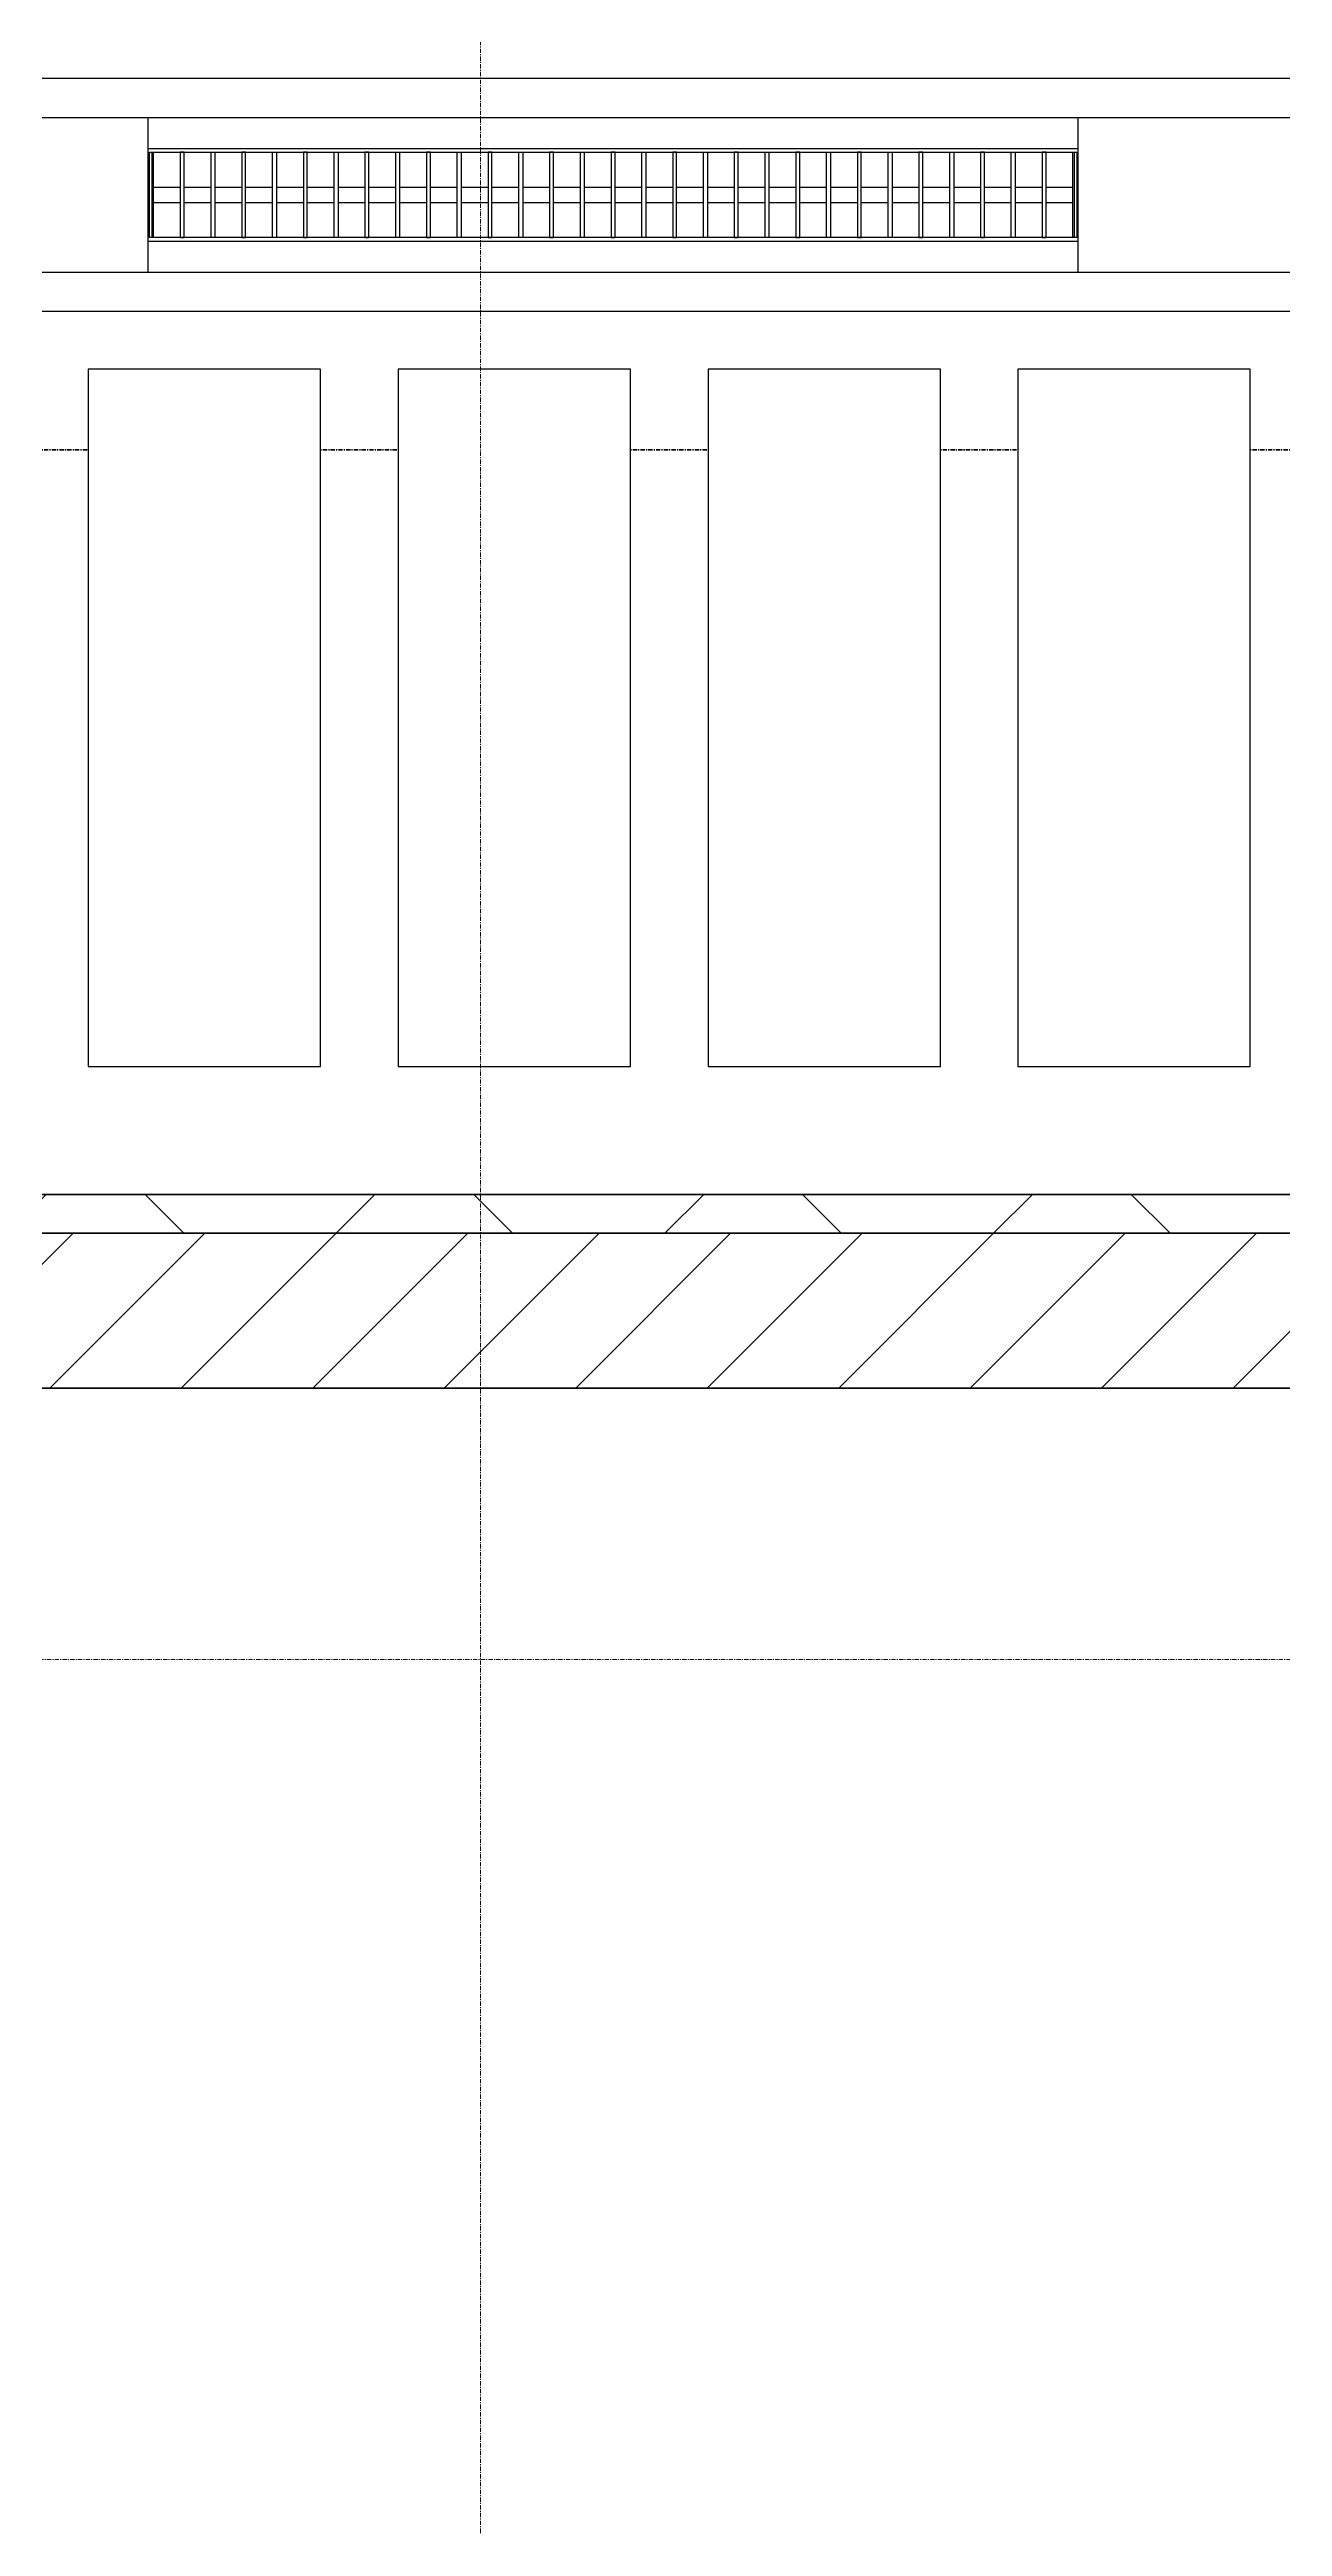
# Model space of a CAD drawing. Header units: millimetres. Extents: x -726012 to -647389, y -20772 to 18805.
# Drawn here: x -697974 to -696382, y 2460 to 5657 of the extents above; entities that cross this region are included whole.
import ezdxf
from ezdxf.enums import TextEntityAlignment as Align
from ezdxf.xclip import XClip

# ---------------------------------------------------------------- set-up
doc = ezdxf.new("R2010")
doc.units = ezdxf.units.MM
doc.header["$XCLIPFRAME"] = 0
doc.linetypes.add('DPA_Grid _ Level 100', pattern=[10, 5.5, -1.6, 1.3, -1.6])
for name, color, linetype in [('000 - WIPEOUT', 250, 'Continuous'), ('001 - ASCESSORIES', 251, 'Continuous'), ('A04_TUBE SERIES', 2, 'Continuous'), ('A11_ALU.SOLID SHEET', 2, 'Continuous')]:
    doc.layers.add(name, color=color, linetype=linetype)
for name, color, linetype, lineweight in [('008 - LIGHTING', 1, 'Continuous', 9), ('A-GLAZ-CURT', 2, 'Continuous', 9), ('A-WALL', 5, 'Continuous', 35), ('A-WALL-FNSH', 2, 'Continuous', 35), ('A-WALL-PATT', 1, 'Continuous', 35), ('G-ANNO-SECL', 3, 'Continuous', 9), ('S-GRID', 251, 'Continuous', 9)]:
    doc.layers.add(name, color=color, linetype=linetype, lineweight=lineweight)

# ---------------------------------------------------------------- blocks, each defined once
blk = doc.blocks.new('PPLS-PP19_Custom Tile Pattern - Custom Tile Pattern-V166-4233-01 ENLARGED MULTI-PURPOSE LEVEL - REFLECTED CEILING PLAN - SHEET 4')
at = {"layer": 'A-GLAZ-CURT'}
for p, q in [((-300, 0), (300, 0)), ((300, 0), (-300, 0)), ((-293.1, 0), (-275.8, 0)), ((-275.8, 0), (-293.1, 0)), ((-222.3, 0), (-205, 0)), ((-205, 0), (-222.3, 0)), ((-132.2, 0), (-126.1, 0)), ((196, 0), (209.3, 0)), ((209.3, 0), (196, 0)), ((209.7, 0), (213.3, 0)), ((213.3, 0), (209.7, 0)), ((230.1, 0), (300, 0)), ((-300, -50), (300, -50)), ((300, -50), (-300, -50))]:
    blk.add_line(p, q, dxfattribs=at)
at = {"layer": 'A-GLAZ-CURT', "flags": 128}
for points in [[(-300, 0), (-291.6, 0), (-283.3, 0), (-275.2, 0), (-267.3, 0), (-259.5, 0), (-251.8, 0), (-244.2, 0), (-236.7, 0), (-229.4, 0), (-222.1, 0), (-214.8, 0), (-207.7, 0), (-200.8, 0)], [(-125.2, 0), (-128.5, 0), (-134.2, 0), (-140, 0), (-145.5, 0), (-150.6, 0), (-155.5, 0), (-160.3, 0), (-164.9, 0), (-169.6, 0), (-174.5, 0), (-179.5, 0), (-184.8, 0), (-190.4, 0), (-196.4, 0), (-202.6, 0), (-209, 0), (-215.7, 0), (-222.6, 0), (-229.7, 0), (-237, 0), (-244.4, 0), (-252, 0), (-259.7, 0), (-267.5, 0), (-275.5, 0), (-283.6, 0), (-291.7, 0), (-300, 0)], [(-200.7, 0), (-194, 0), (-187.5, 0), (-181.4, 0), (-175.6, 0), (-170.3, 0), (-165.6, 0), (-162, 0), (-159.5, 0), (-157.5, 0), (-154.5, 0), (-149.4, 0), (-141.8, 0), (-132.8, 0)]]:
    blk.add_lwpolyline(points, dxfattribs=at)
at = {"layer": 'A-GLAZ-CURT'}
for points, knots in [([(-300, 0), (-284.7, 0), (-248.1, 0), (-217.5, 0), (-201.1, 0)], [-5323.127839, -5323.127839, -5323.127839, -5323.127839, -4502.809032, -3326.954899, -3326.954899, -3326.954899, -3326.954899]), ([(-132.3, 0), (-133.2, 0), (-156.8, 0), (-202.7, 0), (-262.6, 0), (-294.5, 0), (-300, 0)], [-17209.988439, -17209.988439, -17209.988439, -17209.988439, -17136.203329, -15131.813646, -13729.592194, -13439.944408, -13439.944408, -13439.944408, -13439.944408]), ([(-137.9, 0), (-140.6, 0), (-147.7, 0), (-147.7, 0), (-158.7, 0), (-174, 0), (-185.6, 0), (-209.8, 0), (-232, 0), (-255.2, 0), (-262.6, 0), (-264.9, 0), (-265.4, 0)], [-3187.727384, -3187.727384, -3187.727384, -3187.727384, -2919.378265, -2477.344047, -2237.412286, -2029.680487, -1755.085331, -1400.429864, -858.079193, -543.655514, -208.940337, 0, 0, 0, 0]), ([(-258.6, 0), (-257.9, 0), (-254.3, 0), (-241.2, 0), (-226, 0), (-213.1, 0), (-205.4, 0), (-201.5, 0), (-200.7, 0)], [-5722.54675, -5722.54675, -5722.54675, -5722.54675, -5657.471696, -5413.335975, -5017.494783, -4832.723979, -4666.091899, -4620.117188, -4620.117188, -4620.117188, -4620.117188]), ([(-200.7, 0), (-208, 0), (-217.8, 0), (-231.3, 0), (-233.5, 0), (-234, 0)], [-1365.823924, -1365.823924, -1365.823924, -1365.823924, -978.033455, -846.069444, -682.911962, -682.911962, -682.911962, -682.911962]), ([(-233.5, 0), (-233.4, 0), (-232.4, 0), (-230.7, 0), (-225.3, 0), (-223.6, 0)], [-455.274641, -455.274641, -455.274641, -455.274641, -440.605512, -119.536984, 0, 0, 0, 0]), ([(-223.6, 0), (-219.4, 0), (-206.2, 0), (-188.6, 0), (-169, 0), (-152.1, 0), (-136.8, 0), (-127.3, 0), (-124.2, 0), (-123.4, 0), (-123.3, 0)], [-5463.295695, -5463.295695, -5463.295695, -5463.295695, -5161.076232, -4739.070012, -4465.409639, -4149.119819, -3839.893365, -3647.167523, -3488.92562, -3439.852845, -3439.852845, -3439.852845, -3439.852845]), ([(-200.7, 0), (-192.1, 0), (-161.5, 0), (-130, 0), (-110.8, 0), (-99.5, 0), (-91.5, 0)], [-3315.736399, -3315.736399, -3315.736399, -3315.736399, -2700.551212, -1002.059161, -460.363443, 0, 0, 0, 0]), ([(-133.8, 0), (-135.5, 0), (-137.8, 0), (-149.3, 0), (-162, 0), (-177.9, 0), (-192.1, 0), (-199.6, 0), (-200.7, 0)], [-2731.647847, -2731.647847, -2731.647847, -2731.647847, -2418.507304, -2308.929706, -2113.765672, -1763.376603, -1422.553702, -1365.859356, -1365.859356, -1365.859356, -1365.859356]), ([(-200, 0), (-195.3, 0), (-184.8, 0), (-171.8, 0), (-158.7, 0), (-157.2, 0)], [-4608.762483, -4608.762483, -4608.762483, -4608.762483, -4349.945572, -4000.813434, -3840.635403, -3840.635403, -3840.635403, -3840.635403]), ([(-152.3, 0), (-151, 0), (-147.7, 0), (-143.6, 0), (-138.6, 0)], [-3494.978217, -3494.978217, -3494.978217, -3494.978217, -3371.022232, -3227.460399, -3227.460399, -3227.460399, -3227.460399]), ([(-118.8, 0), (-121.9, 0), (-126.3, 0), (-137, 0), (-147.5, 0), (-150, 0), (-150.6, 0)], [-5938.474035, -5938.474035, -5938.474035, -5938.474035, -5700.061948, -5508.838257, -5298.784692, -5196.16478, -5196.16478, -5196.16478, -5196.16478]), ([(-150.3, 0), (-150.1, 0), (-147.7, 0), (-143.6, 0), (-135.5, 0), (-132.4, 0)], [-4948.728362, -4948.728362, -4948.728362, -4948.728362, -4883.323924, -4440.880425, -4225.54449, -4225.54449, -4225.54449, -4225.54449]), ([(-26.8, 0), (-27.8, 0), (-36.2, 0), (-53.5, 0), (-78.2, 0), (-110.9, 0), (-130.5, 0), (-147.7, 0), (-149.1, 0)], [-8718.362214, -8718.362214, -8718.362214, -8718.362214, -8532.293389, -8073.216054, -7508.296369, -7004.680444, -6449.282163, -6277.220794, -6277.220794, -6277.220794, -6277.220794]), ([(-148.2, 0), (-146.9, 0), (-140.1, 0), (-137.3, 0), (-134.5, 0), (-132.5, 0)], [-6162.058746, -6162.058746, -6162.058746, -6162.058746, -6017.569127, -5560.701257, -5369.77747, -5369.77747, -5369.77747, -5369.77747]), ([(-132.6, 0), (-134.4, 0), (-140.7, 0), (-146.1, 0), (-146.9, 0)], [-840.6849, -840.6849, -840.6849, -840.6849, -741.901385, -489.130243, -489.130243, -489.130243, -489.130243]), ([(-146.7, 0), (-146.6, 0), (-145.5, 0), (-135.7, 0), (-128.3, 0), (-125.2, 0)], [-420.34245, -420.34245, -420.34245, -420.34245, -406.956646, -290.263673, 0, 0, 0, 0]), ([(-132.4, 0), (-133.1, 0), (-133.7, 0), (-134.1, 0), (-134.1, 0)], [-8379.456114, -8379.456114, -8379.456114, -8379.456114, -8266.114998, -8246.473386, -8246.473386, -8246.473386, -8246.473386]), ([(-120.1, 0), (-120.1, 0), (-120.2, 0), (-121.3, 0), (-129.2, 0), (-133.8, 0)], [-2933.992132, -2933.992132, -2933.992132, -2933.992132, -2920.575025, -2840.280255, -2731.647847, -2731.647847, -2731.647847, -2731.647847]), ([(-132.4, 0), (-131.7, 0), (-128.6, 0), (-117.3, 0), (-92, 0), (-75.7, 0), (-66.9, 0), (-64.1, 0)], [-7469.536921, -7469.536921, -7469.536921, -7469.536921, -7293.749979, -6839.55839, -6236.997189, -5713.340575, -5301.30432, -5301.30432, -5301.30432, -5301.30432]), ([(-86.2, 0), (-91.4, 0), (-104.1, 0), (-120.6, 0), (-130.5, 0), (-132.3, 0)], [-1681.3698, -1681.3698, -1681.3698, -1681.3698, -1374.161226, -945.742622, -845.414337, -845.414337, -845.414337, -845.414337]), ([(-72.9, 0), (-75.5, 0), (-90.9, 0), (-112.7, 0), (-132.1, 0)], [-19442.345229, -19442.345229, -19442.345229, -19442.345229, -18935.241197, -17217.297136, -17217.297136, -17217.297136, -17217.297136]), ([(-131.6, 0), (-129.3, 0), (-122.8, 0), (-107.3, 0), (-90.4, 0), (-75.3, 0), (-68.5, 0), (-65.4, 0), (-64, 0)], [-4206.419108, -4206.419108, -4206.419108, -4206.419108, -4054.690705, -3793.097032, -3402.597032, -3144.956779, -3050.982048, -2976.12888, -2976.12888, -2976.12888, -2976.12888]), ([(-113.4, 0), (-113.4, 0), (-114, 0), (-119.7, 0), (-125.4, 0), (-127, 0), (-127.4, 0)], [-328.499627, -328.499627, -328.499627, -328.499627, -282.672656, -98.539552, -24.539552, 0, 0, 0, 0]), ([(-126.5, 0), (-122.4, 0), (-108.7, 0), (-86.7, 0), (-63.4, 0), (-54.4, 0), (-48.5, 0), (-30.8, 0), (-18.7, 0), (-1.4, 0), (4.3, 0)], [-5231.017328, -5231.017328, -5231.017328, -5231.017328, -4994.692869, -4542.524482, -4008.285538, -3689.699207, -3546.54457, -3315.260113, -2864.387349, -2493.991556, -2493.991556, -2493.991556, -2493.991556]), ([(-125.2, 0), (-124.9, 0), (-122, 0), (-113, 0), (-98.9, 0), (-85.3, 0), (-71.7, 0), (-65.9, 0), (-65.1, 0)], [-3362.7396, -3362.7396, -3362.7396, -3362.7396, -3342.215224, -3074.362186, -2902.289527, -2605.247022, -2322.099534, -2241.8264, -2241.8264, -2241.8264, -2241.8264]), ([(-122.1, 0), (-122, 0), (-121.7, 0), (-121.2, 0), (-120.9, 0)], [-3136.336417, -3136.336417, -3136.336417, -3136.336417, -3110.304437, -3035.164275, -3035.164275, -3035.164275, -3035.164275]), ([(-64.9, 0), (-69.1, 0), (-82.6, 0), (-99.5, 0), (-114, 0), (-117.3, 0), (-118.8, 0)], [-989.745672, -989.745672, -989.745672, -989.745672, -740.068933, -229.489605, -116.330425, 0, 0, 0, 0]), ([(-117.7, 0), (-117.2, 0), (-114.8, 0), (-113.4, 0), (-113.4, 0)], [-821.249067, -821.249067, -821.249067, -821.249067, -394.672656, -330.879064, -330.879064, -330.879064, -330.879064]), ([(-36.6, 0), (-36.6, 0), (-40.4, 0), (-44.3, 0), (-59, 0), (-85.2, 0), (-107.6, 0), (-116.6, 0), (-117.6, 0)], [-4069.478503, -4069.478503, -4069.478503, -4069.478503, -3858.647035, -3538.256648, -2842.901703, -2193.204658, -1433.981041, -985.49888, -985.49888, -985.49888, -985.49888]), ([(-115.8, 0), (-115, 0), (-110.4, 0), (-96.8, 0), (-71.3, 0), (-42.5, 0), (-12.8, 0), (0.4, 0), (4.3, 0)], [-5724.064692, -5724.064692, -5724.064692, -5724.064692, -5430.283136, -5103.229623, -4799.173296, -4065.652676, -3589.737505, -3288.292483, -3288.292483, -3288.292483, -3288.292483]), ([(-64.9, 0), (-67.4, 0), (-78, 0), (-94, 0), (-112, 0), (-114.9, 0), (-115.6, 0)], [-1339.674715, -1339.674715, -1339.674715, -1339.674715, -1208.454564, -789.402658, -501.969187, -243.577221, -243.577221, -243.577221, -243.577221]), ([(-91.5, 0), (-90.1, 0), (-84.7, 0), (-77.4, 0), (-72.7, 0), (-72.6, 0), (-72.6, 0)], [-19832.387487, -19832.387487, -19832.387487, -19832.387487, -19753.885894, -19541.04734, -19478.625389, -19471.062469, -19471.062469, -19471.062469, -19471.062469]), ([(-64, 0), (-64.2, 0), (-72.5, 0), (-80.6, 0), (-86.2, 0)], [-2169.669637, -2169.669637, -2169.669637, -2169.669637, -2007.031671, -1681.3698, -1681.3698, -1681.3698, -1681.3698]), ([(-29, 0), (-34, 0), (-43.7, 0), (-56.4, 0), (-71.7, 0), (-77.8, 0), (-82.7, 0), (-83.3, 0), (-83.3, 0)], [-2680.714891, -2680.714891, -2680.714891, -2680.714891, -2413.671296, -2161.752162, -2006.592567, -1646.621388, -1424.436217, -1393.971743, -1393.971743, -1393.971743, -1393.971743]), ([(-83.3, 0), (-83.3, 0), (-82.9, 0), (-76.1, 0), (-63, 0), (-48.1, 0), (-36.5, 0), (-33.6, 0), (-29.9, 0), (-28.6, 0)], [-1393.4169, -1393.4169, -1393.4169, -1393.4169, -1353.722004, -1274.333717, -1073.56893, -651.549973, -296.515819, -83.513472, 0, 0, 0, 0]), ([(-64.2, 0), (-65.2, 0), (-66.2, 0), (-66.4, 0), (-66.4, 0)], [-2664.77252, -2664.77252, -2664.77252, -2664.77252, -2542.574734, -2498.224237, -2498.224237, -2498.224237, -2498.224237]), ([(-64.1, 0), (-61.8, 0), (-53, 0), (-34.4, 0), (-29.8, 0), (-29.2, 0)], [-2263.225669, -2263.225669, -2263.225669, -2263.225669, -1809.437387, -963.711516, -666.19313, -666.19313, -666.19313, -666.19313]), ([(31.2, 0), (26, 0), (12, 0), (-16.9, 0), (-45.1, 0), (-61.3, 0), (-64, 0)], [-4496.803627, -4496.803627, -4496.803627, -4496.803627, -4222.080604, -3745.412743, -2981.410125, -2669.240367, -2669.240367, -2669.240367, -2669.240367]), ([(-64, 0), (-63, 0), (-61.3, 0), (-60.4, 0), (-60, 0)], [-5292.82665, -5292.82665, -5292.82665, -5292.82665, -5140.470607, -5006.787413, -5006.787413, -5006.787413, -5006.787413]), ([(-36.3, 0), (-36.4, 0), (-37.3, 0), (-45, 0), (-46.1, 0), (-56.4, 0), (-63.1, 0), (-64, 0)], [-1855.773136, -1855.773136, -1855.773136, -1855.773136, -1810.870157, -1672.078046, -1405.135169, -1060.00838, -1007.518341, -1007.518341, -1007.518341, -1007.518341]), ([(9.3, 0), (9.1, 0), (7.6, 0), (2.6, 0), (-12.2, 0), (-25.6, 0), (-40, 0), (-53.6, 0), (-61.9, 0), (-64, 0)], [-2922.926651, -2922.926651, -2922.926651, -2922.926651, -2882.788014, -2720.818881, -2518.50168, -2125.455881, -1792.521578, -1466.981642, -1355.94094, -1355.94094, -1355.94094, -1355.94094]), ([(-63.6, 0), (-61.5, 0), (-57.4, 0), (-54.5, 0), (-45.2, 0), (-40.8, 0), (-40.5, 0), (-40.4, 0)], [-2969.237017, -2969.237017, -2969.237017, -2969.237017, -2851.217951, -2734.127174, -2474.780881, -2410.990208, -2350.645972, -2350.645972, -2350.645972, -2350.645972]), ([(-58.8, 0), (-58.4, 0), (-57.3, 0), (-54.2, 0), (-46.3, 0), (-42.6, 0), (-41.8, 0)], [-4859.52896, -4859.52896, -4859.52896, -4859.52896, -4680.891996, -4469.85053, -4321.566175, -4270.495146, -4270.495146, -4270.495146, -4270.495146]), ([(76.6, 0), (74.8, 0), (67.7, 0), (53.5, 0), (37, 0), (24.1, 0), (12.8, 0), (-2.9, 0), (-20.6, 0), (-32.8, 0), (-44.9, 0), (-51.4, 0), (-51.8, 0)], [-3095.572228, -3095.572228, -3095.572228, -3095.572228, -2950.589685, -2634.532728, -2313.748533, -2106.613311, -1925.670641, -1617.263037, -1290.787923, -1039.307308, -819.71621, -644.910881, -644.910881, -644.910881, -644.910881]), ([(-51.8, 0), (-51.8, 0), (-51.8, 0), (-47.4, 0), (-46, 0), (-40.2, 0), (-36.8, 0)], [-632.814994, -632.814994, -632.814994, -632.814994, -627.965721, -508.377888, -260.442412, 0, 0, 0, 0]), ([(-41.8, 0), (-39.9, 0), (-37.7, 0), (-36.9, 0), (-36.8, 0)], [-4270.495146, -4270.495146, -4270.495146, -4270.495146, -4161.040818, -4106.245333, -4106.245333, -4106.245333, -4106.245333]), ([(-36.8, 0), (-32.4, 0), (-19.2, 0), (8.8, 0), (42.6, 0), (65.2, 0), (72.7, 0)], [-6191.144455, -6191.144455, -6191.144455, -6191.144455, -5862.463379, -5340.621928, -4573.028122, -4135.179766, -4135.179766, -4135.179766, -4135.179766]), ([(-36.3, 0), (-36.3, 0), (-34.7, 0), (-28.9, 0), (-27, 0), (-26.5, 0)], [-9150.272121, -9150.272121, -9150.272121, -9150.272121, -9057.163041, -8919.836787, -8834.607043, -8834.607043, -8834.607043, -8834.607043]), ([(30.8, 0), (29.3, 0), (20.1, 0), (3.5, 0), (-16.6, 0), (-34.8, 0), (-36, 0)], [-10462.034656, -10462.034656, -10462.034656, -10462.034656, -10363.088938, -9884.23066, -9424.652049, -9182.880979, -9182.880979, -9182.880979, -9182.880979]), ([(-33.3, 0), (-33.3, 0), (-32.9, 0), (-31.2, 0), (-30.5, 0)], [-2415.024266, -2415.024266, -2415.024266, -2415.024266, -2357.633367, -2323.618664, -2323.618664, -2323.618664, -2323.618664]), ([(4.2, 0), (3.1, 0), (-4.6, 0), (-17.8, 0), (-30.6, 0), (-31.8, 0), (-32, 0)], [-3388.610552, -3388.610552, -3388.610552, -3388.610552, -3333.063701, -2994.501669, -2698.150104, -2614.070998, -2614.070998, -2614.070998, -2614.070998]), ([(-30.8, 0), (-30.7, 0), (-30, 0), (-23.5, 0), (-15.8, 0), (-15.2, 0)], [-54176.191683, -54176.191683, -54176.191683, -54176.191683, -54157.274271, -53749.15266, -53717.791567, -53717.791567, -53717.791567, -53717.791567]), ([(-30.5, 0), (-27.1, 0), (-17.8, 0), (6, 0), (22.1, 0), (37.4, 0), (45.9, 0), (57.8, 0), (64.5, 0), (71.3, 0), (72.6, 0), (72.8, 0)], [-2323.618664, -2323.618664, -2323.618664, -2323.618664, -2142.497158, -1716.209403, -1206.526904, -1089.329421, -901.315459, -753.071572, -495.328968, -421.953223, -408.491606, -408.491606, -408.491606, -408.491606]), ([(-13, 0), (-14.4, 0), (-17.7, 0), (-26, 0), (-29.5, 0), (-30.2, 0)], [-55207.591944, -55207.591944, -55207.591944, -55207.591944, -54789.006179, -54461.685999, -54290.791712, -54290.791712, -54290.791712, -54290.791712]), ([(-29, 0), (-28.7, 0), (-27.4, 0), (-24.5, 0), (-22.6, 0)], [-166.548282, -166.548282, -166.548282, -166.548282, -102.06493, 0, 0, 0, 0]), ([(4.3, 0), (3.4, 0), (-2.2, 0), (-13.9, 0), (-24.9, 0), (-29, 0)], [-3375.715047, -3375.715047, -3375.715047, -3375.715047, -3285.499107, -2903.012179, -2680.714891, -2680.714891, -2680.714891, -2680.714891]), ([(-28.6, 0), (-26.9, 0), (-20.3, 0), (-11.5, 0), (-1.4, 0), (4, 0), (4.3, 0)], [-5361.429781, -5361.429781, -5361.429781, -5361.429781, -5261.36855, -5050.479954, -4785.90057, -4767.663729, -4767.663729, -4767.663729, -4767.663729]), ([(-22.6, 0), (-20.3, 0), (-17, 0), (-11.4, 0), (-7.7, 0), (-6.6, 0), (-6.4, 0)], [-56468.192263, -56468.192263, -56468.192263, -56468.192263, -56344.022017, -56303.229861, -56166.290093, -56124.392176, -56124.392176, -56124.392176, -56124.392176]), ([(-15.2, 0), (-13.1, 0), (7.5, 0), (42.8, 0), (88.7, 0), (120.6, 0), (138.3, 0), (138.5, 0)], [-461.142613, -461.142613, -461.142613, -461.142613, -429.606584, -390.253598, -346.313304, -291.370682, -290.5735, -290.5735, -290.5735, -290.5735]), ([(-6.5, 0), (-6.7, 0), (-7.2, 0), (-7.6, 0), (-7.8, 0)], [-56009.792147, -56009.792147, -56009.792147, -56009.792147, -55949.290093, -55895.192118, -55895.192118, -55895.192118, -55895.192118]), ([(-2.6, 0), (-2.5, 0), (-1.5, 0), (1.3, 0), (3.4, 0)], [-226.825321, -226.825321, -226.825321, -226.825321, -220.269177, -211.182196, -211.182196, -211.182196, -211.182196]), ([(4.3, 0), (2.9, 0), (0.5, 0), (-1.7, 0), (-2.3, 0)], [-257.810597, -257.810597, -257.810597, -257.810597, -246.234814, -234.646884, -234.646884, -234.646884, -234.646884]), ([(4.2, 0), (5.1, 0), (8.4, 0), (16, 0), (22.5, 0), (24.5, 0)], [-210.11546, -210.11546, -210.11546, -210.11546, -206.416616, -198.214427, -187.717507, -187.717507, -187.717507, -187.717507]), ([(8.3, 0), (8.2, 0), (7.5, 0), (5.9, 0), (4.3, 0)], [-3574.286521, -3574.286521, -3574.286521, -3574.286521, -3526.962355, -3376.797978, -3376.797978, -3376.797978, -3376.797978]), ([(70.6, 0), (66.2, 0), (55.8, 0), (39.6, 0), (25.6, 0), (11.7, 0), (4.3, 0)], [-4647.237329, -4647.237329, -4647.237329, -4647.237329, -4326.416877, -4098.545751, -3766.694881, -3390.710829, -3390.710829, -3390.710829, -3390.710829]), ([(72, 0), (67.4, 0), (55.1, 0), (35.8, 0), (15.4, 0), (7.8, 0), (4.4, 0)], [-344.148763, -344.148763, -344.148763, -344.148763, -330.153101, -307.516438, -285.83788, -258.111572, -258.111572, -258.111572, -258.111572]), ([(4.4, 0), (7.7, 0), (13.6, 0), (21.2, 0), (24.6, 0), (24.7, 0), (24.7, 0)], [-4765.715361, -4765.715361, -4765.715361, -4765.715361, -4596.498881, -4445.288762, -4384.376941, -4376.041937, -4376.041937, -4376.041937, -4376.041937]), ([(4.4, 0), (7.3, 0), (9.6, 0), (10.1, 0), (10.2, 0)], [-3285.047089, -3285.047089, -3285.047089, -3285.047089, -3066.359526, -3044.715262, -3044.715262, -3044.715262, -3044.715262]), ([(4.5, 0), (5.3, 0), (11.2, 0), (15, 0), (22.9, 0), (31, 0), (39, 0), (51.2, 0), (58.7, 0), (61.3, 0), (61.5, 0)], [-2490.960632, -2490.960632, -2490.960632, -2490.960632, -2439.246196, -2084.094819, -1956.422387, -1818.904206, -1645.594513, -1443.202566, -1228.752106, -1120.932285, -1120.932285, -1120.932285, -1120.932285]), ([(24.7, 0), (24.5, 0), (21, 0), (15.5, 0), (10.8, 0), (9.6, 0)], [-4368.572414, -4368.572414, -4368.572414, -4368.572414, -4306.476363, -4080.000647, -3772.857994, -3772.857994, -3772.857994, -3772.857994]), ([(18.2, 0), (19.1, 0), (24.3, 0), (25.7, 0), (26.1, 0)], [-5700.113719, -5700.113719, -5700.113719, -5700.113719, -5554.232259, -5302.431367, -5302.431367, -5302.431367, -5302.431367]), ([(114.4, 0), (114.2, 0), (112.1, 0), (105.4, 0), (92.4, 0), (85.6, 0), (74.4, 0), (62.3, 0), (51.8, 0), (43.8, 0), (29.5, 0), (20.7, 0), (18.9, 0), (18.2, 0)], [-8148.58938, -8148.58938, -8148.58938, -8148.58938, -8105.191388, -7723.759874, -7531.75727, -7135.649961, -6924.452779, -6738.82075, -6548.303034, -6314.283804, -6135.05769, -5972.647715, -5832.674503, -5832.674503, -5832.674503, -5832.674503]), ([(27.4, 0), (27.9, 0), (29.5, 0), (38.1, 0), (53, 0), (66.9, 0), (72.7, 0)], [-5037.309798, -5037.309798, -5037.309798, -5037.309798, -4887.603822, -4705.298446, -4353.683244, -3983.021555, -3983.021555, -3983.021555, -3983.021555]), ([(27.9, 0), (29.1, 0), (33.4, 0), (48.4, 0), (71.9, 0), (100.6, 0), (116.4, 0), (128.6, 0), (128.9, 0)], [-147.777612, -147.777612, -147.777612, -147.777612, -135.792042, -118.513713, -97.899267, -63.759246, -39.050993, -35.895543, -35.895543, -35.895543, -35.895543]), ([(53.2, 0), (53.1, 0), (52.2, 0), (45, 0), (36.5, 0), (30.8, 0)], [-622.740158, -622.740158, -622.740158, -622.740158, -566.066452, -360.610861, 0, 0, 0, 0]), ([(136.4, 0), (121.7, 0), (86.9, 0), (51.2, 0), (31.2, 0)], [-106.750556, -106.750556, -106.750556, -106.750556, -59.610984, 0, 0, 0, 0]), ([(168.4, 0), (167.7, 0), (162.5, 0), (147, 0), (109.8, 0), (76.9, 0), (57.8, 0), (46.5, 0), (41.2, 0), (36, 0), (35.5, 0), (35.5, 0)], [-543.375029, -543.375029, -543.375029, -543.375029, -530.793311, -458.593899, -401.860199, -357.622665, -341.267687, -334.000314, -326.15566, -319.318397, -317.489778, -317.489778, -317.489778, -317.489778]), ([(36.3, 0), (37.8, 0), (48.8, 0), (59.4, 0), (68.5, 0), (72.7, 0)], [-314.598523, -314.598523, -314.598523, -314.598523, -305.899624, -287.17622, -271.615476, -271.615476, -271.615476, -271.615476]), ([(61.5, 0), (61.5, 0), (61.2, 0), (54.6, 0), (53.7, 0), (53.6, 0)], [-1113.311073, -1113.311073, -1113.311073, -1113.311073, -1096.402191, -891.204116, -747.28819, -747.28819, -747.28819, -747.28819]), ([(76.2, 0), (75.6, 0), (73.6, 0), (71, 0), (70.6, 0)], [-193.634889, -193.634889, -193.634889, -193.634889, -31.537676, 0, 0, 0, 0]), ([(103.1, 0), (101.1, 0), (91.1, 0), (80.8, 0), (72.7, 0)], [-375.435014, -375.435014, -375.435014, -375.435014, -369.147452, -344.770277, -344.770277, -344.770277, -344.770277]), ([(73, 0), (73.2, 0), (76.5, 0), (84.8, 0), (86, 0), (92.5, 0), (94.3, 0)], [-3976.823525, -3976.823525, -3976.823525, -3976.823525, -3960.84581, -3759.045785, -3336.541051, -2783.776468, -2783.776468, -2783.776468, -2783.776468]), ([(73.1, 0), (73.6, 0), (78, 0), (82.1, 0), (83.7, 0)], [-4127.429637, -4127.429637, -4127.429637, -4127.429637, -4094.177415, -3869.465285, -3869.465285, -3869.465285, -3869.465285]), ([(73.7, 0), (79.3, 0), (99.5, 0), (124.5, 0), (132.4, 0), (134.6, 0)], [-270.319199, -270.319199, -270.319199, -270.319199, -249.500363, -194.761443, -152.241002, -152.241002, -152.241002, -152.241002]), ([(73.7, 0), (74.4, 0), (75.4, 0), (76, 0), (76.2, 0)], [-387.269777, -387.269777, -387.269777, -387.269777, -334.951786, -290.452333, -290.452333, -290.452333, -290.452333]), ([(94.4, 0), (94.4, 0), (94.6, 0), (99.1, 0), (109, 0), (120.8, 0), (139.9, 0), (163.3, 0), (185.2, 0), (193.6, 0), (194.7, 0), (194.8, 0)], [-2348.345796, -2348.345796, -2348.345796, -2348.345796, -2310.419338, -2233.599744, -2052.234781, -1843.028543, -1530.39897, -1095.004608, -529.74427, -295.064701, -265.121568, -265.121568, -265.121568, -265.121568]), ([(129, 0), (129, 0), (124.4, 0), (122.4, 0), (115, 0), (108, 0), (103.1, 0)], [-35.386604, -35.386604, -35.386604, -35.386604, -31.430235, -22.807238, -15.488593, 0, 0, 0, 0]), ([(157.9, 0), (156.8, 0), (151.7, 0), (143.3, 0), (134, 0), (126.2, 0), (118.6, 0), (114.2, 0), (112, 0), (105.7, 0), (105.2, 0), (105.2, 0)], [-10292.955006, -10292.955006, -10292.955006, -10292.955006, -10098.273015, -9847.788484, -9677.714971, -9567.007022, -9453.21225, -9220.200448, -9012.77275, -8966.157302, -8929.495943, -8929.495943, -8929.495943, -8929.495943]), ([(105.3, 0), (105.5, 0), (111, 0), (112.7, 0), (113.6, 0)], [-8920.561005, -8920.561005, -8920.561005, -8920.561005, -8814.835624, -8577.462505, -8577.462505, -8577.462505, -8577.462505]), ([(128.6, 0), (128.8, 0), (130.2, 0), (139.3, 0), (152.7, 0), (161.2, 0), (162.2, 0), (162.8, 0)], [-633.326174, -633.326174, -633.326174, -633.326174, -627.736123, -618.981161, -602.094757, -592.980799, -581.414464, -581.414464, -581.414464, -581.414464]), ([(137.1, 0), (136, 0), (133.6, 0), (129.9, 0), (129.1, 0)], [-670.405967, -670.405967, -670.405967, -670.405967, -651.020627, -640.742133, -640.742133, -640.742133, -640.742133]), ([(193.8, 0), (193.3, 0), (190.1, 0), (183.1, 0), (171, 0), (161.9, 0), (161.3, 0), (158.4, 0), (157.9, 0), (157.8, 0)], [-11665.349007, -11665.349007, -11665.349007, -11665.349007, -11565.880756, -11105.624034, -10839.086983, -10768.332124, -10666.779182, -10580.760289, -10550.278881, -10550.278881, -10550.278881, -10550.278881]), ([(209.3, 0), (208, 0), (193.6, 0), (177.4, 0), (159.3, 0), (158.3, 0), (158.3, 0)], [-192.507646, -192.507646, -192.507646, -192.507646, -187.987675, -143.776725, -129.632772, -123.352749, -123.352749, -123.352749, -123.352749]), ([(159.1, 0), (159.1, 0), (160.8, 0), (165.2, 0), (174.2, 0), (186, 0), (208.8, 0), (219.4, 0), (230.1, 0)], [-115.643202, -115.643202, -115.643202, -115.643202, -114.681583, -87.660824, -65.295536, -41.623857, -24.459831, 0, 0, 0, 0]), ([(162.8, 0), (165.4, 0), (170.9, 0), (172.6, 0), (172.6, 0)], [-111.264224, -111.264224, -111.264224, -111.264224, -56.742688, -19.085662, -19.085662, -19.085662, -19.085662]), ([(209.3, 0), (207.6, 0), (196, 0), (183, 0), (174.3, 0), (169.7, 0), (169, 0)], [-8802.970207, -8802.970207, -8802.970207, -8802.970207, -8717.832359, -8253.978395, -8152.463617, -8069.855175, -8069.855175, -8069.855175, -8069.855175]), ([(209.3, 0), (207.8, 0), (202.3, 0), (187.5, 0), (175.3, 0), (169.5, 0)], [-192.884872, -192.884872, -192.884872, -192.884872, -184.406837, -162.427601, -142.916156, -142.916156, -142.916156, -142.916156]), ([(171.5, 0), (176.5, 0), (193.2, 0), (201.4, 0), (206, 0), (208.2, 0)], [-7971.819559, -7971.819559, -7971.819559, -7971.819559, -7784.112253, -7606.717214, -7311.684787, -7311.684787, -7311.684787, -7311.684787]), ([(172.1, 0), (177.7, 0), (187.9, 0), (201.1, 0), (207.5, 0), (214, 0), (215.1, 0)], [-255.364076, -255.364076, -255.364076, -255.364076, -237.955587, -223.92608, -215.862851, -208.75215, -208.75215, -208.75215, -208.75215]), ([(209.4, 0), (210.8, 0), (214.7, 0), (242, 0), (266.7, 0), (281.7, 0), (291.7, 0), (296.5, 0), (297.9, 0), (298.1, 0)], [-7255.15673, -7255.15673, -7255.15673, -7255.15673, -7042.621073, -6582.165592, -6068.460911, -5766.029927, -5566.724884, -5280.360606, -5199.253518, -5199.253518, -5199.253518, -5199.253518]), ([(300, 0), (286.5, 0), (255.8, 0), (225, 0), (209.5, 0)], [-285.253232, -285.253232, -285.253232, -285.253232, -244.693688, -192.73867, -192.73867, -192.73867, -192.73867]), ([(247.1, 0), (246.8, 0), (245, 0), (238.3, 0), (226.6, 0), (221.9, 0), (214.1, 0), (210, 0)], [-9649.085549, -9649.085549, -9649.085549, -9649.085549, -9581.591397, -9406.094246, -9221.510254, -9016.44624, -8813.02241, -8813.02241, -8813.02241, -8813.02241]), ([(215.2, 0), (214.6, 0), (212.7, 0), (210.9, 0), (210.2, 0)], [-203.825446, -203.825446, -203.825446, -203.825446, -198.527383, -194.454786, -194.454786, -194.454786, -194.454786]), ([(300, 0), (288.2, 0), (262, 0), (230.4, 0), (219.9, 0), (219, 0)], [-12528.858583, -12528.858583, -12528.858583, -12528.858583, -11905.454923, -11162.864862, -10856.732305, -10856.732305, -10856.732305, -10856.732305]), ([(219.9, 0), (220.9, 0), (227.8, 0), (242.1, 0), (246.5, 0), (247, 0)], [-10670.940496, -10670.940496, -10670.940496, -10670.940496, -10511.382485, -9925.173265, -9834.877357, -9834.877357, -9834.877357, -9834.877357]), ([(284.8, 0), (284.8, 0), (285.1, 0), (287.5, 0), (293.6, 0), (297.8, 0), (300, 0)], [-4110.630118, -4110.630118, -4110.630118, -4110.630118, -4053.389046, -3959.664717, -3862.421465, -3746.95702, -3746.95702, -3746.95702, -3746.95702]), ([(297.4, 0), (295.8, 0), (291.6, 0), (285.4, 0), (284.9, 0)], [-4803.172655, -4803.172655, -4803.172655, -4803.172655, -4358.271401, -4143.037883, -4143.037883, -4143.037883, -4143.037883])]:
    blk.add_open_spline(points, degree=3, knots=knots, dxfattribs=at)
for points in [[(-134.1, 0), (-133.8, 0), (-133.4, 0), (-132.9, 0)], [(-127.4, 0), (-129.7, 0), (-131.1, 0), (-132.1, 0)], [(-131.7, 0), (-130.3, 0), (-128.5, 0), (-126.5, 0)], [(-66.4, 0), (-66.4, 0), (-65.8, 0), (-65.1, 0)], [(-39.8, 0), (-39.1, 0), (-38.1, 0), (-37.4, 0)], [(24.5, 0), (25.2, 0), (25.7, 0), (26, 0)], [(80.3, 0), (79.6, 0), (78.3, 0), (76.6, 0)], [(84.1, 0), (83.5, 0), (82.4, 0), (81.7, 0)], [(168.7, 0), (168.7, 0), (169.8, 0), (171.5, 0)], [(195.1, 0), (194.9, 0), (194.4, 0), (193.8, 0)]]:
    blk.add_open_spline(points, degree=3, dxfattribs=at)
blk = doc.blocks.new('*U885')
at = {"layer": 'A-GLAZ-CURT'}
blk.add_blockref('PPLS-PP19_Custom Tile Pattern - Custom Tile Pattern-V166-4233-01 ENLARGED MULTI-PURPOSE LEVEL - REFLECTED CEILING PLAN - SHEET 4', (-20400, 11720.4), dxfattribs=at)
blk = doc.blocks.new('*U529')
blk.add_point((0, 0))
at = {"layer": 'Defpoints', "color": 250}
blk.add_text('AL.SHEET-HAT-TYPE-C', height=7, rotation=270, dxfattribs=at).set_placement((15, 0), align=Align.BOTTOM_CENTER)
blk.add_wipeout([(0, -100), (350, -100), (350, 100), (0, 100)]).dxf.layer = '000 - WIPEOUT'
at = {"layer": 'A11_ALU.SOLID SHEET', "color": 0}
blk.add_lwpolyline([(0, -100), (350, -100), (350, 100), (0, 100)], close=True, dxfattribs=at)
blk = doc.blocks.new('*U526')
at = {"color": 1}
blk.add_wipeout([(600, -60), (-600, -60), (-600, 60), (600, 60)], dxfattribs=at).dxf.layer = '000 - WIPEOUT'
at = {"layer": '001 - ASCESSORIES', "color": 0}
blk.add_lwpolyline([(600, -60), (-600, -60), (-600, 60), (600, 60)], close=True, dxfattribs=at)
at = {"layer": '001 - ASCESSORIES'}
for points in [[(-593.5, -55), (-598.5, -55), (-598.5, 55), (-593.5, 55)], [(595, -55), (-595, -55), (-595, 55), (595, 55)], [(-558.8, -55), (-553.8, -55), (-553.8, 55), (-558.8, 55)], [(-514, -55), (-519, -55), (-519, 55), (-514, 55)], [(-479.3, -55), (-474.3, -55), (-474.3, 55), (-479.3, 55)], [(-434.6, -55), (-439.6, -55), (-439.6, 55), (-434.6, 55)], [(-399.8, -55), (-394.8, -55), (-394.8, 55), (-399.8, 55)], [(-355.1, -55), (-360.1, -55), (-360.1, 55), (-355.1, 55)], [(-320.4, -55), (-315.4, -55), (-315.4, 55), (-320.4, 55)], [(-275.6, -55), (-280.6, -55), (-280.6, 55), (-275.6, 55)], [(-240.9, -55), (-235.9, -55), (-235.9, 55), (-240.9, 55)], [(-196.2, -55), (-201.2, -55), (-201.2, 55), (-196.2, 55)], [(-161.4, -55), (-156.4, -55), (-156.4, 55), (-161.4, 55)], [(-116.7, -55), (-121.7, -55), (-121.7, 55), (-116.7, 55)], [(-82, -55), (-77, -55), (-77, 55), (-82, 55)], [(-37.2, -55), (-42.2, -55), (-42.2, 55), (-37.2, 55)], [(-2.5, -55), (2.5, -55), (2.5, 55), (-2.5, 55)], [(42.2, -55), (37.2, -55), (37.2, 55), (42.2, 55)], [(77, -55), (82, -55), (82, 55), (77, 55)], [(121.7, -55), (116.7, -55), (116.7, 55), (121.7, 55)], [(156.4, -55), (161.4, -55), (161.4, 55), (156.4, 55)], [(201.2, -55), (196.2, -55), (196.2, 55), (201.2, 55)], [(235.9, -55), (240.9, -55), (240.9, 55), (235.9, 55)], [(280.6, -55), (275.6, -55), (275.6, 55), (280.6, 55)], [(315.4, -55), (320.4, -55), (320.4, 55), (315.4, 55)], [(360.1, -55), (355.1, -55), (355.1, 55), (360.1, 55)], [(394.8, -55), (399.8, -55), (399.8, 55), (394.8, 55)], [(439.6, -55), (434.6, -55), (434.6, 55), (439.6, 55)], [(474.3, -55), (479.3, -55), (479.3, 55), (474.3, 55)], [(519, -55), (514, -55), (514, 55), (519, 55)], [(553.8, -55), (558.8, -55), (558.8, 55), (553.8, 55)], [(598.5, -55), (593.5, -55), (593.5, 55), (598.5, 55)]]:
    blk.add_lwpolyline(points, close=True, dxfattribs=at)
for points in [[(-593.5, 10), (-558.8, 10)], [(-553.8, 10), (-519, 10)], [(-514, 10), (-479.3, 10)], [(-474.3, 10), (-439.6, 10)], [(-434.6, 10), (-399.8, 10)], [(-394.8, 10), (-360.1, 10)], [(-355.1, 10), (-320.4, 10)], [(-315.4, 10), (-280.6, 10)], [(-275.6, 10), (-240.9, 10)], [(-235.9, 10), (-201.2, 10)], [(-196.2, 10), (-161.4, 10)], [(-156.4, 10), (-121.7, 10)], [(-116.7, 10), (-82, 10)], [(-77, 10), (-42.2, 10)], [(-37.2, 10), (-2.5, 10)], [(2.5, 10), (37.2, 10)], [(42.2, 10), (77, 10)], [(82, 10), (116.7, 10)], [(121.7, 10), (156.4, 10)], [(161.4, 10), (196.2, 10)], [(201.2, 10), (235.9, 10)], [(240.9, 10), (275.6, 10)], [(280.6, 10), (315.4, 10)], [(320.4, 10), (355.1, 10)], [(360.1, 10), (394.8, 10)], [(399.8, 10), (434.6, 10)], [(439.6, 10), (474.3, 10)], [(479.3, 10), (514, 10)], [(519, 10), (553.8, 10)], [(558.8, 10), (593.5, 10)], [(-593.5, -10), (-558.8, -10)], [(-553.8, -10), (-519, -10)], [(-514, -10), (-479.3, -10)], [(-474.3, -10), (-439.6, -10)], [(-434.6, -10), (-399.8, -10)], [(-394.8, -10), (-360.1, -10)], [(-355.1, -10), (-320.4, -10)], [(-315.4, -10), (-280.6, -10)], [(-275.6, -10), (-240.9, -10)], [(-235.9, -10), (-201.2, -10)], [(-196.2, -10), (-161.4, -10)], [(-156.4, -10), (-121.7, -10)], [(-116.7, -10), (-82, -10)], [(-77, -10), (-42.2, -10)], [(-37.2, -10), (-2.5, -10)], [(2.5, -10), (37.2, -10)], [(42.2, -10), (77, -10)], [(82, -10), (116.7, -10)], [(121.7, -10), (156.4, -10)], [(161.4, -10), (196.2, -10)], [(201.2, -10), (235.9, -10)], [(240.9, -10), (275.6, -10)], [(280.6, -10), (315.4, -10)], [(320.4, -10), (355.1, -10)], [(360.1, -10), (394.8, -10)], [(399.8, -10), (434.6, -10)], [(439.6, -10), (474.3, -10)], [(479.3, -10), (514, -10)], [(519, -10), (553.8, -10)], [(558.8, -10), (593.5, -10)]]:
    blk.add_lwpolyline(points, dxfattribs=at)
blk = doc.blocks.new('*U548')
blk.add_wipeout([(-25, 0), (25, 0), (25, 81755), (-25, 81755)]).dxf.layer = '000 - WIPEOUT'
at = {"layer": 'A04_TUBE SERIES', "color": 0}
blk.add_lwpolyline([(-25, 0), (25, 0), (25, 81755), (-25, 81755)], close=True, dxfattribs=at)
at = {"layer": 'Defpoints', "color": 250, "flags": 1}
blk.add_attdef('EXTR.OVL-LENGTH_', (-33.1, -9), '', height=5, dxfattribs=at)
blk = doc.blocks.new('*U545')
blk.add_wipeout([(-25, 0), (25, 0), (25, 81755), (-25, 81755)]).dxf.layer = '000 - WIPEOUT'
at = {"layer": 'A04_TUBE SERIES', "color": 0}
blk.add_lwpolyline([(-25, 0), (25, 0), (25, 81755), (-25, 81755)], close=True, dxfattribs=at)
at = {"layer": 'Defpoints', "color": 250, "flags": 1}
blk.add_attdef('EXTR.OVL-LENGTH_', (-33.1, -9), '', height=5, dxfattribs=at)
blk = doc.blocks.new('*U1255')
at = {"color": 3}
for points in [[(-450, 21150), (450, 21150), (450, 20850), (-450, 20850)], [(-450, 20750), (450, 20750), (450, 20450), (-450, 20450)], [(-450, 20350), (450, 20350), (450, 20050), (-450, 20050)], [(-450, 19950), (450, 19950), (450, 19650), (-450, 19650)]]:
    blk.add_wipeout(points, dxfattribs=at).dxf.layer = '000 - WIPEOUT'
at = {"layer": 'A11_ALU.SOLID SHEET', "color": 0, "linetype": 'ByBlock'}
for points in [[(-450, 20850), (450, 20850), (450, 21150), (-450, 21150)], [(-450, 20450), (450, 20450), (450, 20750), (-450, 20750)], [(-450, 20050), (450, 20050), (450, 20350), (-450, 20350)], [(-450, 19650), (450, 19650), (450, 19950), (-450, 19950)]]:
    blk.add_lwpolyline(points, close=True, dxfattribs=at)
blk = doc.blocks.new('*U1287')
blk.add_lwpolyline([(21173.4, -580), (28210, -580), (28210, -6850), (45954.2, -6850), (45954.2, 600), (82995.1, 600), (83086.5, 650), (90052, 650), (90392, 990), (103159.2, 990), (103159.2, 4990), (21173.4, 4990), (21173.4, 3485.5), (21203.4, 3485.5), (21203.4, 925.5), (21173.4, 925.5), (21173.4, -580)])
at = {"layer": 'A11_ALU.SOLID SHEET', "color": 1}
for p in [(46486, 1890), (48036, 1890)]:
    blk.add_blockref('*U529', p, dxfattribs=at)
at = {"layer": 'A11_ALU.SOLID SHEET', "color": 0, "linetype": 'ByBlock', "rotation": 90}
blk.add_blockref('*U1255', (67908.5, 1215), dxfattribs=at)
at = {"layer": '008 - LIGHTING'}
blk.add_blockref('*U526', (47436, 1890), dxfattribs=at)
at = {"layer": 'A04_TUBE SERIES', "color": 0, "linetype": 'ByBlock', "rotation": 270}
for name, p in [('*U548', (21303.5, 2015)), ('*U545', (21303.5, 1765))]:
    blk.add_blockref(name, p, dxfattribs=at)
blk = doc.blocks.new('*U1069')
at = {"layer": 'S-GRID', "linetype": 'DPA_Grid _ Level 100'}
for p, q in [((-21135, -12746.5), (-21135, 25446.8)), ((24470.7, 11120.4), (-48391.9, 11120.4))]:
    blk.add_line(p, q, dxfattribs=at)

msp = doc.modelspace()

# ---------------------------------------------------------------- hatches: boundary and pattern name
at = {"layer": 'A-WALL-PATT', "lineweight": 9}
h = msp.add_hatch(dxfattribs=at)
h.set_pattern_fill('FP_3', color=256, style=0, pattern_type=2)
h.set_pattern_definition([(45, (0, 0), (-212.13203, 212.13203), []), (135, (0, 0), (-212.13203, -212.13203), [])])
h.paths.add_polyline_path([(-661708, 4129), (-661758, 4179), (-698678.2, 4179), (-698678.2, 4129), (-663127.5, 4129)])
h = msp.add_hatch(dxfattribs=at)
h.set_pattern_fill('FP_2', color=256, style=0, pattern_type=2)
h.set_pattern_definition([(45, (0, 0), (-84.852814, 84.852814), [])])
h.paths.add_polyline_path([(-661508, 3929), (-661708, 4129), (-698478.2, 4129), (-698478.2, 3929), (-661790.9, 3929)])

# ---------------------------------------------------------------- linework, layer by layer
at = {"layer": 'A-WALL', "color": 7, "lineweight": 70}
for p, q in [((-698478.2, 4129), (-661708, 4129)), ((-680392.4, 3929), (-698478.2, 3929))]:
    msp.add_line(p, q, dxfattribs=at)
at = {"layer": 'A-WALL-FNSH', "color": 250}
for p, q in [((-698678.2, 4179), (-661758, 4179)), ((-661708, 4129), (-698678.2, 4129))]:
    msp.add_line(p, q, dxfattribs=at)
at = {"layer": 'G-ANNO-SECL', "linetype": 'DPA_Grid _ Level 100', "lineweight": 50}
msp.add_line((-724201, 5139.9), (-670136, 5139.9), dxfattribs=at)

# ---------------------------------------------------------------- block references
msp.add_blockref('*U885', (-676282.4, -7541.4))

# ---------------------------------------------------------------- next in the draw order: block references
at = {"layer": 'A11_ALU.SOLID SHEET'}
ref = msp.add_blockref('*U1287', (-744682.4, 3579), dxfattribs=at)
XClip(ref).set_block_clipping_path([(22516.8245944298, -23612.0000696909), (92487.8891097467, 7199.9972603897)])

# ---------------------------------------------------------------- next in the draw order: block references
msp.add_blockref('*U1069', (-676282.4, -7541.4))

doc.saveas('drawing.dxf')
